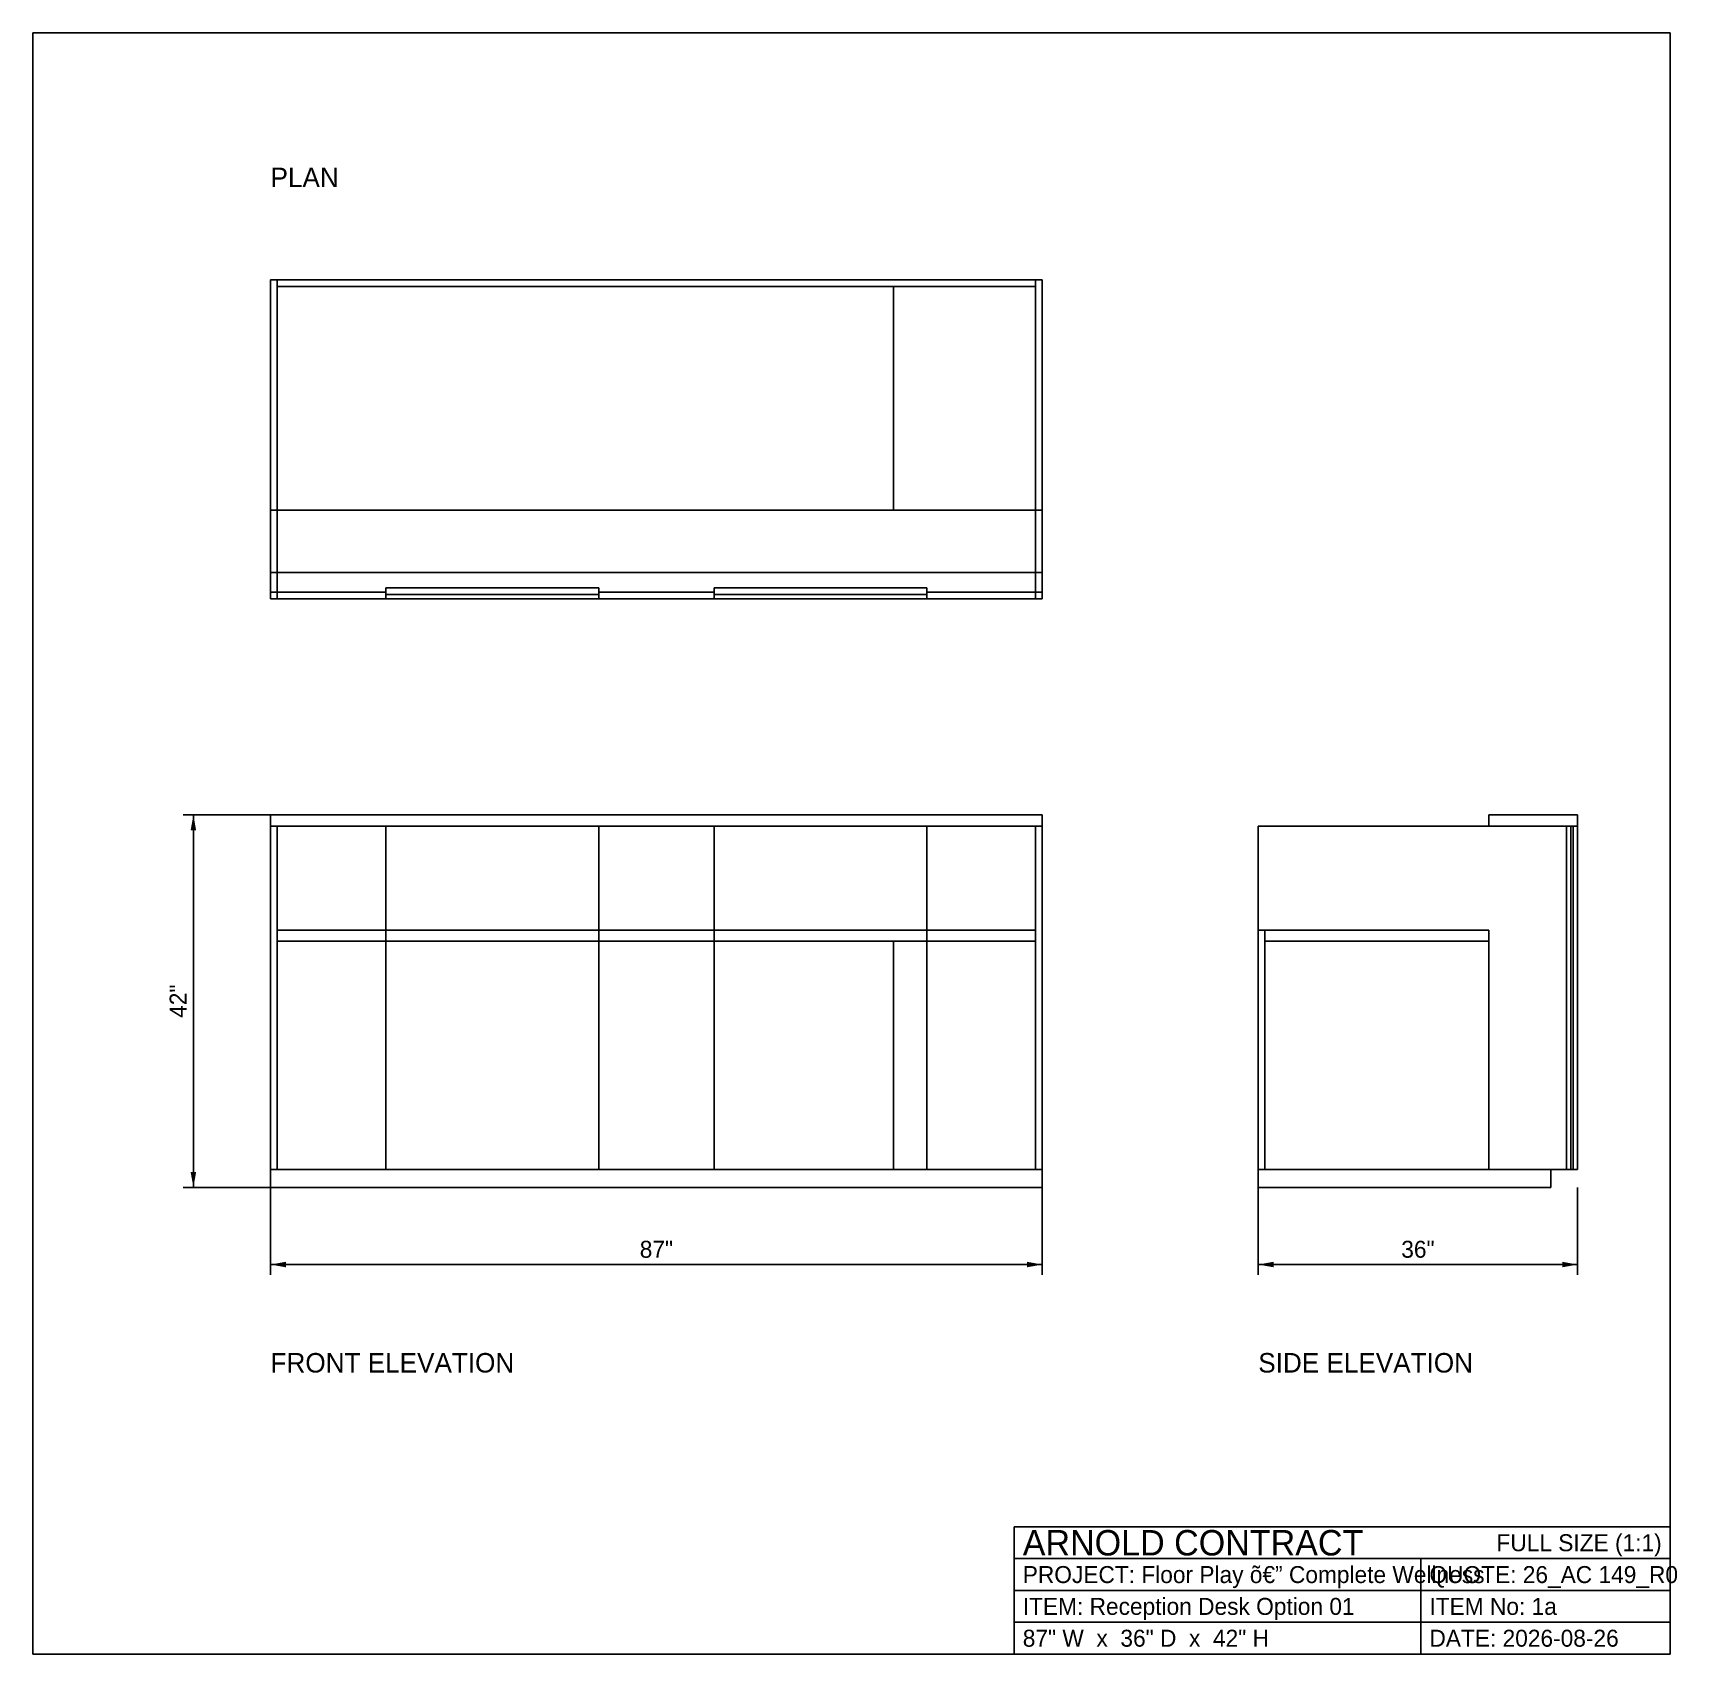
# Model space of a CAD drawing. Header units: inches. Extents: x -27 to 159, y -53 to 130.
import ezdxf
from ezdxf.enums import TextEntityAlignment as Align

# ---------------------------------------------------------------- set-up
doc = ezdxf.new("R2010")
doc.units = ezdxf.units.IN
doc.header["$MEASUREMENT"] = 0
for name, color, linetype in [('DIMS', 3, 'Continuous'), ('OUTLINE', 7, 'Continuous'), ('TITLE', 7, 'Continuous'), ('VIEWLABEL', 2, 'Continuous')]:
    doc.layers.add(name, color=color, linetype=linetype)

msp = doc.modelspace()

# ---------------------------------------------------------------- linework, layer by layer
at = {"layer": 'DIMS'}
for p, q in [((0, 42), (-9.8484, 42)), ((-8.7, 0), (-8.7, 42)), ((0, 0), (-9.8484, 0)), ((0, 0), (0, -9.8484)), ((87, 0), (87, -9.8484)), ((111.36, 0), (111.36, -9.8484)), ((147.36, 0), (147.36, -9.8484)), ((0, -8.7), (87, -8.7)), ((111.36, -8.7), (147.36, -8.7))]:
    msp.add_line(p, q, dxfattribs=at)
for points in [[(-8.7, 42), (-9.010068, 40.2774), (-8.389932, 40.2774)], [(-8.7, 0), (-8.389932, 1.7226), (-9.010068, 1.7226)], [(0, -8.7), (1.7226, -9.010068), (1.7226, -8.389932)], [(87, -8.7), (85.2774, -8.389932), (85.2774, -9.010068)], [(111.36, -8.7), (113.0826, -9.010068), (113.0826, -8.389932)], [(147.36, -8.7), (145.6374, -8.389932), (145.6374, -9.010068)]]:
    msp.add_solid(points, dxfattribs=at)
at = {"layer": 'OUTLINE'}
for p, q in [((0.75, 102.36), (0, 102.36)), ((0, 102.36), (0, 66.36)), ((87, 102.36), (0, 102.36)), ((0, 102.36), (0, 69.36)), ((0.75, 66.36), (0.75, 102.36)), ((86.25, 102.36), (0.75, 102.36)), ((0.75, 102.36), (0.75, 101.61)), ((87, 102.36), (86.25, 102.36)), ((86.25, 102.36), (86.25, 66.36)), ((86.25, 101.61), (86.25, 102.36)), ((87, 66.36), (87, 102.36)), ((87, 69.36), (87, 102.36)), ((0.75, 101.61), (86.25, 101.61)), ((86.25, 101.61), (0.75, 101.61)), ((0.75, 101.61), (0.75, 76.36)), ((86.25, 101.61), (70.25, 101.61)), ((70.25, 101.61), (70.25, 76.36)), ((86.25, 76.36), (86.25, 101.61)), ((86.25, 76.36), (86.25, 101.61)), ((87, 76.36), (0, 76.36)), ((0, 76.36), (0, 66.36)), ((0.75, 76.36), (86.25, 76.36)), ((70.25, 76.36), (86.25, 76.36)), ((87, 66.36), (87, 76.36)), ((0, 69.36), (87, 69.36)), ((13, 67.11), (0, 67.11)), ((0, 67.11), (0, 66.36)), ((37, 67.61), (13, 67.61)), ((13, 67.61), (13, 66.86)), ((13, 66.36), (13, 67.11)), ((13, 66.86), (37, 66.86)), ((37, 66.86), (37, 67.61)), ((50, 67.11), (37, 67.11)), ((37, 67.11), (37, 66.36)), ((74, 67.61), (50, 67.61)), ((50, 67.61), (50, 66.86)), ((50, 66.36), (50, 67.11)), ((50, 66.86), (74, 66.86)), ((74, 66.86), (74, 67.61)), ((87, 67.11), (74, 67.11)), ((74, 67.11), (74, 66.36)), ((87, 66.36), (87, 67.11)), ((0, 66.36), (13, 66.36)), ((0, 66.36), (0.75, 66.36)), ((0, 66.36), (87, 66.36)), ((37, 66.36), (50, 66.36)), ((74, 66.36), (87, 66.36)), ((86.25, 66.36), (87, 66.36)), ((87, 42), (0, 42)), ((0, 42), (0, 40.75)), ((87, 40.75), (87, 42)), ((147.36, 42), (137.36, 42)), ((137.36, 42), (137.36, 40.75)), ((147.36, 40.75), (147.36, 42)), ((13, 40.75), (0, 40.75)), ((0, 40.75), (0, 2)), ((0.75, 40.75), (0, 40.75)), ((0, 40.75), (0, 2)), ((0, 40.75), (87, 40.75)), ((0.75, 2), (0.75, 40.75)), ((13, 2), (13, 40.75)), ((37, 40.75), (13, 40.75)), ((13, 40.75), (13, 2)), ((50, 40.75), (37, 40.75)), ((37, 40.75), (37, 2)), ((37, 2), (37, 40.75)), ((50, 2), (50, 40.75)), ((74, 40.75), (50, 40.75)), ((50, 40.75), (50, 2)), ((87, 40.75), (74, 40.75)), ((74, 40.75), (74, 2)), ((74, 2), (74, 40.75)), ((87, 40.75), (86.25, 40.75)), ((86.25, 40.75), (86.25, 2)), ((87, 2), (87, 40.75)), ((87, 2), (87, 40.75)), ((147.36, 40.75), (111.36, 40.75)), ((111.36, 40.75), (111.36, 2)), ((147.36, 40.75), (111.36, 40.75)), ((111.36, 40.75), (111.36, 2)), ((137.36, 40.75), (147.36, 40.75)), ((146.86, 40.75), (146.11, 40.75)), ((146.11, 40.75), (146.11, 2)), ((146.86, 40.75), (146.11, 40.75)), ((146.11, 40.75), (146.11, 2)), ((147.36, 40.75), (146.61, 40.75)), ((146.61, 40.75), (146.61, 2)), ((147.36, 40.75), (146.61, 40.75)), ((146.61, 40.75), (146.61, 2)), ((147.36, 40.75), (146.61, 40.75)), ((146.61, 40.75), (146.61, 2)), ((146.86, 2), (146.86, 40.75)), ((146.86, 2), (146.86, 40.75)), ((147.36, 2), (147.36, 40.75)), ((147.36, 2), (147.36, 40.75)), ((147.36, 2), (147.36, 40.75)), ((147.36, 2), (147.36, 40.75)), ((147.36, 2), (147.36, 40.75)), ((86.25, 29), (0.75, 29)), ((0.75, 29), (0.75, 2)), ((86.25, 29), (0.75, 29)), ((0.75, 29), (0.75, 27.75)), ((86.25, 2), (86.25, 29)), ((86.25, 27.75), (86.25, 29)), ((112.11, 29), (111.36, 29)), ((111.36, 29), (111.36, 2)), ((112.11, 2), (112.11, 29)), ((137.36, 29), (112.11, 29)), ((112.11, 29), (112.11, 27.75)), ((137.36, 27.75), (137.36, 29)), ((0.75, 27.75), (86.25, 27.75)), ((86.25, 27.75), (70.25, 27.75)), ((70.25, 27.75), (70.25, 2)), ((86.25, 2), (86.25, 27.75)), ((112.11, 27.75), (137.36, 27.75)), ((137.36, 27.75), (112.11, 27.75)), ((112.11, 27.75), (112.11, 2)), ((137.36, 2), (137.36, 27.75)), ((0, 2), (13, 2)), ((0, 2), (0.75, 2)), ((87, 2), (0, 2)), ((0, 2), (0, 0)), ((0.75, 2), (86.25, 2)), ((13, 2), (37, 2)), ((37, 2), (50, 2)), ((50, 2), (74, 2)), ((70.25, 2), (86.25, 2)), ((74, 2), (87, 2)), ((86.25, 2), (87, 2)), ((87, 0), (87, 2)), ((111.36, 2), (147.36, 2)), ((111.36, 2), (147.36, 2)), ((111.36, 2), (112.11, 2)), ((144.36, 2), (111.36, 2)), ((111.36, 2), (111.36, 0)), ((112.11, 2), (137.36, 2)), ((144.36, 0), (144.36, 2)), ((146.11, 2), (146.86, 2)), ((146.11, 2), (146.86, 2)), ((146.61, 2), (147.36, 2)), ((146.61, 2), (147.36, 2)), ((146.61, 2), (147.36, 2)), ((0, 0), (87, 0)), ((111.36, 0), (144.36, 0))]:
    msp.add_line(p, q, dxfattribs=at)
at = {"layer": 'TITLE'}
for p, q in [((157.8, 130.2), (-26.796, 130.2)), ((-26.796, 130.2), (-26.796, -52.635)), ((157.8, -52.635), (157.8, 130.2)), ((157.8, -38.28), (83.85, -38.28)), ((83.85, -38.28), (83.85, -52.635)), ((157.8, -52.635), (157.8, -38.28)), ((83.85, -41.86875), (157.8, -41.86875)), ((129.699, -52.635), (129.699, -41.86875)), ((83.85, -45.4575), (157.8, -45.4575)), ((83.85, -49.04625), (157.8, -49.04625)), ((-26.796, -52.635), (157.8, -52.635)), ((83.85, -52.635), (157.8, -52.635))]:
    msp.add_line(p, q, dxfattribs=at)

# ---------------------------------------------------------------- texts
at = {"layer": 'DIMS'}
msp.add_text('42"', height=1.914, rotation=90, dxfattribs=at).set_placement((-9.4656, 21), align=Align.CENTER)
for s, p in [('87"', (43.5, -7.9344)), ('36"', (129.36, -7.9344))]:
    msp.add_text(s, height=1.914, dxfattribs=at).set_placement(p, align=Align.CENTER)
at = {"layer": 'TITLE'}
for s, height, p in [('ARNOLD CONTRACT', 2.871, (84.807, -41.509875)), ('PROJECT: Floor Play â€” Complete Wellness', 1.914, (84.807, -44.620125)), ('QUOTE: 26_AC 149_R0', 1.914, (130.656, -44.620125)), ('ITEM: Reception Desk Option 01', 1.914, (84.807, -48.208875)), ('ITEM No: 1a', 1.914, (130.656, -48.208875)), ('87" W  x  36" D  x  42" H', 1.914, (84.807, -51.797625)), ('DATE: 2026-08-26', 1.914, (130.656, -51.797625))]:
    msp.add_text(s, height=height, dxfattribs=at).set_placement(p)
msp.add_text('FULL SIZE (1:1)', height=1.914, dxfattribs=at).set_placement((156.843, -41.031375), align=Align.RIGHT)
at = {"layer": 'VIEWLABEL'}
for s, p in [('PLAN', (0, 112.8)), ('FRONT ELEVATION', (0, -20.88)), ('SIDE ELEVATION', (111.36, -20.88))]:
    msp.add_text(s, height=2.2011, dxfattribs=at).set_placement(p)

doc.saveas('drawing.dxf')
